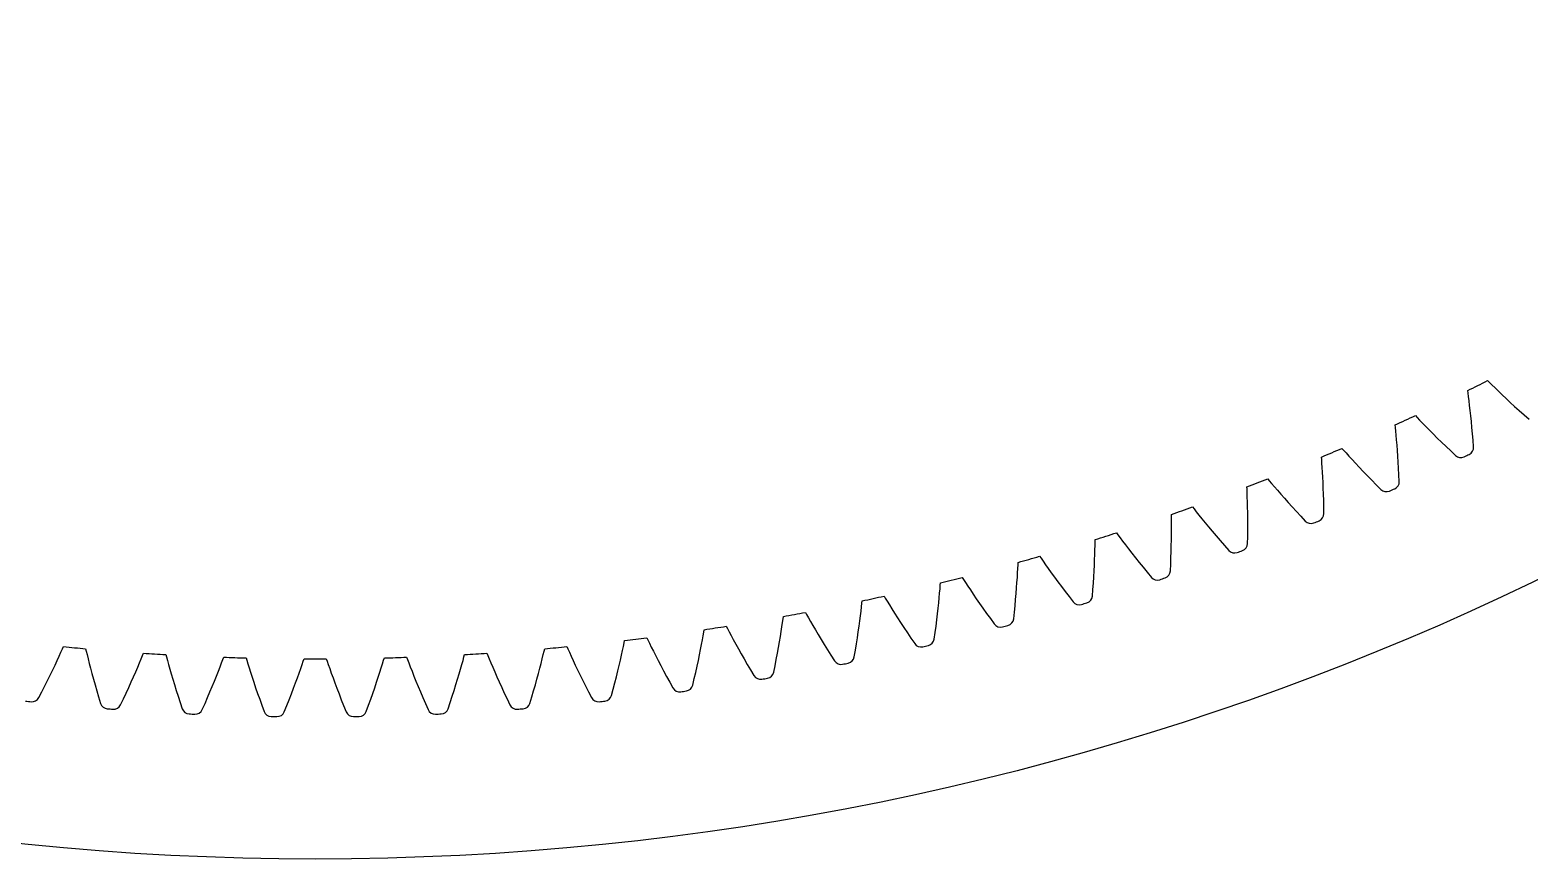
# Model space of a CAD drawing. Header units: millimetres. Extents: x -109 to 109, y -109 to 109.
# Drawn here: x -11 to 47, y -108.8 to -76.6 of the extents above; entities that cross this region are included whole.
import ezdxf

# ---------------------------------------------------------------- set-up
doc = ezdxf.new("R2010")
doc.units = ezdxf.units.MM

msp = doc.modelspace()

# ---------------------------------------------------------------- linework, layer by layer
at = {"layer": 'fixed_ring'}
for p, q in [((45.405086, -90.218502), (45.473339, -90.286328)), ((45.473339, -90.286328), (45.57362, -90.38525)), ((45.57362, -90.38525), (45.691521, -90.500468)), ((45.691521, -90.500468), (45.822917, -90.627529)), ((44.646236, -90.698176), (44.633241, -90.602835)), ((44.664745, -90.837816), (44.646236, -90.698176)), ((44.68564, -91.001337), (44.664745, -90.837816)), ((44.707853, -91.182765), (44.68564, -91.001337)), ((45.822917, -90.627529), (45.965669, -90.764015)), ((45.965669, -90.764015), (46.118451, -90.908355)), ((46.118451, -90.908355), (46.280362, -91.059424)), ((46.280362, -91.059424), (46.450746, -91.216367)), ((42.605268, -91.573966), (42.671399, -91.643861)), ((42.671399, -91.643861), (42.768586, -91.745825)), ((44.730744, -91.378935), (44.707853, -91.182765)), ((44.753857, -91.587842), (44.730744, -91.378935)), ((44.77684, -91.808089), (44.753857, -91.587842)), ((46.450746, -91.216367), (46.629108, -91.378503)), ((46.629108, -91.378503), (46.815063, -91.545276)), ((46.815063, -91.545276), (47.007784, -91.716482)), ((41.832006, -92.030043), (41.821953, -91.934348)), ((41.846206, -92.170187), (41.832006, -92.030043)), ((41.862055, -92.334274), (41.846206, -92.170187)), ((42.768586, -91.745825), (42.882883, -91.864618)), ((42.882883, -91.864618), (43.010304, -91.995666)), ((43.010304, -91.995666), (43.148785, -92.136483)), ((43.148785, -92.136483), (43.29705, -92.285459)), ((43.29705, -92.285459), (43.454232, -92.441443)), ((44.799404, -92.038637), (44.77684, -91.808089)), ((44.821304, -92.278683), (44.799404, -92.038637)), ((44.842329, -92.527581), (44.821304, -92.278683)), ((39.765035, -92.842566), (39.828983, -92.914464)), ((41.87867, -92.5163), (41.862055, -92.334274)), ((41.895509, -92.713081), (41.87867, -92.5163)), ((41.912178, -92.922602), (41.895509, -92.713081)), ((43.454232, -92.441443), (43.619702, -92.603558)), ((43.619702, -92.603558), (43.792987, -92.77111)), ((43.792987, -92.77111), (43.973717, -92.943531)), ((44.862814, -92.784551), (44.842329, -92.527581)), ((38.978095, -93.274614), (38.970994, -93.178654)), ((38.987973, -93.415129), (38.978095, -93.274614)), ((38.998761, -93.579626), (38.987973, -93.415129)), ((39.828983, -92.914464), (39.922983, -93.019373)), ((39.922983, -93.019373), (40.033568, -93.14163)), ((40.033568, -93.14163), (40.156893, -93.276539)), ((40.156893, -93.276539), (40.290972, -93.421554)), ((40.290972, -93.421554), (40.434579, -93.575025)), ((41.928368, -93.143452), (41.912178, -92.922602)), ((41.943821, -93.374586), (41.928368, -93.143452)), ((41.958319, -93.615191), (41.943821, -93.374586)), ((43.973717, -92.943531), (44.161075, -93.120591)), ((36.887083, -94.023099), (36.948786, -94.096933)), ((39.009763, -93.762077), (38.998761, -93.579626)), ((39.020534, -93.959284), (39.009763, -93.762077)), ((39.030743, -94.169218), (39.020534, -93.959284)), ((40.434579, -93.575025), (40.586883, -93.735775)), ((40.586883, -93.735775), (40.747282, -93.902909)), ((40.747282, -93.902909), (40.915325, -94.075718)), ((41.971669, -93.864619), (41.958319, -93.615191)), ((41.984231, -94.122098), (41.971669, -93.864619)), ((36.087211, -94.430709), (36.083069, -94.334576)), ((36.092757, -94.571461), (36.087211, -94.430709)), ((36.098474, -94.736212), (36.092757, -94.571461)), ((36.948786, -94.096933), (37.039512, -94.204686)), ((37.039512, -94.204686), (37.146279, -94.33029)), ((37.146279, -94.33029), (37.265391, -94.468933)), ((37.265391, -94.468933), (37.39494, -94.618009)), ((37.39494, -94.618009), (37.533754, -94.77583)), ((39.040124, -94.390462), (39.030743, -94.169218)), ((39.048452, -94.621962), (39.040124, -94.390462)), ((39.055533, -94.862901), (39.048452, -94.621962)), ((40.915325, -94.075718), (41.09066, -94.253623)), ((41.09066, -94.253623), (41.272476, -94.436368)), ((33.974142, -95.114445), (34.033542, -95.190145)), ((34.033542, -95.190145), (34.120906, -95.300641)), ((36.103853, -94.918916), (36.098474, -94.736212)), ((36.108546, -95.116361), (36.103853, -94.918916)), ((36.112285, -95.32651), (36.108546, -95.116361)), ((37.533754, -94.77583), (37.681035, -94.941194)), ((37.681035, -94.941194), (37.836211, -95.113188)), ((37.836211, -95.113188), (37.998852, -95.29109)), ((39.061196, -95.112621), (39.055533, -94.862901)), ((39.065823, -95.370364), (39.061196, -95.112621)), ((33.162097, -95.49723), (33.160916, -95.401015)), ((33.163305, -95.638086), (33.162097, -95.49723)), ((33.163946, -95.802935), (33.163305, -95.638086)), ((34.120906, -95.300641), (34.223754, -95.429473)), ((34.223754, -95.429473), (34.33854, -95.571718)), ((34.33854, -95.571718), (34.463438, -95.724713)), ((34.463438, -95.724713), (34.597325, -95.886734)), ((36.114848, -95.547938), (36.112285, -95.32651)), ((36.116043, -95.779584), (36.114848, -95.547938)), ((36.115702, -96.020626), (36.116043, -95.779584)), ((37.998852, -95.29109), (38.168626, -95.474309)), ((38.168626, -95.474309), (38.344728, -95.662567)), ((31.028973, -96.11557), (31.086014, -96.193063)), ((31.086014, -96.193063), (31.169934, -96.306197)), ((31.169934, -96.306197), (31.268766, -96.438135)), ((33.159572, -96.393378), (33.162306, -96.183214)), ((33.162306, -96.183214), (33.163696, -95.985718)), ((33.163696, -95.985718), (33.163946, -95.802935)), ((34.597325, -95.886734), (34.739444, -96.056555)), ((34.739444, -96.056555), (34.88925, -96.233246)), ((34.88925, -96.233246), (35.046335, -96.416072)), ((36.110359, -96.528166), (36.113672, -96.270403)), ((36.113672, -96.270403), (36.115702, -96.020626)), ((30.192081, -96.961471), (30.19796, -96.778783)), ((30.19796, -96.778783), (30.202396, -96.613993)), ((30.202396, -96.613993), (30.205526, -96.473166)), ((30.205526, -96.473166), (30.207309, -96.37696)), ((31.268766, -96.438135), (31.379117, -96.583848)), ((31.379117, -96.583848), (31.499244, -96.740616)), ((31.499244, -96.740616), (31.628078, -96.906683)), ((31.628078, -96.906683), (31.7649, -97.0808)), ((33.141612, -97.087271), (33.149376, -96.846354)), ((33.149376, -96.846354), (33.155315, -96.61478)), ((33.155315, -96.61478), (33.159572, -96.393378)), ((35.046335, -96.416072), (35.210386, -96.604433)), ((35.210386, -96.604433), (35.380607, -96.798024)), ((27.20333, -97.662831), (27.212838, -97.498255)), ((27.212838, -97.498255), (27.220303, -97.357592)), ((27.220303, -97.357592), (27.225048, -97.261487)), ((28.054372, -97.025523), (28.109, -97.104736)), ((28.109, -97.104736), (28.189396, -97.2204)), ((28.189396, -97.2204), (28.284118, -97.35532)), ((28.284118, -97.35532), (28.38993, -97.504362)), ((28.38993, -97.504362), (28.505172, -97.664755)), ((30.164332, -97.589977), (30.175406, -97.368812)), ((30.175406, -97.368812), (30.18461, -97.158831)), ((30.18461, -97.158831), (30.192081, -96.961471)), ((31.7649, -97.0808), (31.909194, -97.262021)), ((31.909194, -97.262021), (32.060575, -97.449598)), ((32.060575, -97.449598), (32.218747, -97.642921)), ((33.120642, -97.594405), (33.131891, -97.336866)), ((33.131891, -97.336866), (33.141612, -97.087271)), ((24.20926, -98.149668), (24.216963, -98.053754)), ((25.05316, -97.843442), (25.105322, -97.924299)), ((25.105322, -97.924299), (25.182118, -98.042385)), ((25.182118, -98.042385), (25.272641, -98.180158)), ((27.162616, -98.251885), (27.178283, -98.042287)), ((27.178283, -98.042287), (27.191827, -97.845251)), ((27.191827, -97.845251), (27.20333, -97.662831)), ((28.505172, -97.664755), (28.628831, -97.834711)), ((28.628831, -97.834711), (28.760226, -98.012959)), ((28.760226, -98.012959), (28.89887, -98.198537)), ((30.118683, -98.311), (30.136085, -98.061822)), ((30.136085, -98.061822), (30.151265, -97.821258)), ((30.151265, -97.821258), (30.164332, -97.589977)), ((32.218747, -97.642921), (32.382926, -97.841663)), ((22.028183, -98.56855), (22.077831, -98.650975)), ((22.077831, -98.650975), (22.150954, -98.77137)), ((24.146174, -98.832745), (24.165781, -98.636219)), ((24.165781, -98.636219), (24.182895, -98.45424)), ((24.182895, -98.45424), (24.197467, -98.290034)), ((24.197467, -98.290034), (24.20926, -98.149668)), ((25.272641, -98.180158), (25.373812, -98.332387)), ((25.373812, -98.332387), (25.48406, -98.496253)), ((25.48406, -98.496253), (25.602427, -98.669936)), ((25.602427, -98.669936), (25.72827, -98.852146)), ((27.124553, -98.703374), (27.144737, -98.472605)), ((27.144737, -98.472605), (27.162616, -98.251885)), ((28.89887, -98.198537), (29.044403, -98.390687)), ((29.044403, -98.390687), (29.196547, -98.588789)), ((29.196547, -98.588789), (29.354528, -98.792493)), ((30.099508, -98.56807), (30.118683, -98.311)), ((18.982311, -99.200161), (19.029397, -99.284075)), ((21.116811, -99.333625), (21.139522, -99.152258)), ((21.139522, -99.152258), (21.159144, -98.98858)), ((21.159144, -98.98858), (21.175253, -98.848643)), ((21.175253, -98.848643), (21.185906, -98.753012)), ((22.150954, -98.77137), (22.237191, -98.911865)), ((22.237191, -98.911865), (22.333626, -99.067138)), ((22.333626, -99.067138), (22.438776, -99.234321)), ((22.438776, -99.234321), (22.551738, -99.411567)), ((24.072113, -99.491863), (24.099393, -99.261825)), ((24.099393, -99.261825), (24.124061, -99.04176)), ((24.124061, -99.04176), (24.146174, -98.832745)), ((25.72827, -98.852146), (25.861134, -99.041906)), ((25.861134, -99.041906), (26.000681, -99.238446)), ((26.000681, -99.238446), (26.146652, -99.44114)), ((27.049823, -99.448238), (27.076905, -99.191879)), ((27.076905, -99.191879), (27.101973, -98.943356)), ((27.101973, -98.943356), (27.124553, -98.703374)), ((15.918434, -99.737673), (15.962913, -99.822998)), ((15.962913, -99.822998), (16.028486, -99.947666)), ((18.047811, -99.936806), (18.076096, -99.756225)), ((18.076096, -99.756225), (18.100749, -99.593229)), ((18.100749, -99.593229), (18.121161, -99.453854)), ((18.121161, -99.453854), (18.134753, -99.358597)), ((19.029397, -99.284075), (19.098778, -99.406665)), ((19.098778, -99.406665), (19.180648, -99.549749)), ((19.180648, -99.549749), (19.272256, -99.707918)), ((19.272256, -99.707918), (19.372207, -99.87826)), ((21.03119, -99.956889), (21.062622, -99.737689)), ((21.062622, -99.737689), (21.091162, -99.529453)), ((21.091162, -99.529453), (21.116811, -99.333625)), ((22.551738, -99.411567), (22.67191, -99.597566)), ((22.67191, -99.597566), (22.798868, -99.791327)), ((22.798868, -99.791327), (22.932296, -99.992072)), ((24.009443, -99.97867), (24.042152, -99.731036)), ((24.042152, -99.731036), (24.072113, -99.491863)), ((26.146652, -99.44114), (26.298285, -99.649612)), ((11.935368, -100.518632), (11.964321, -100.380778)), ((11.964321, -100.380778), (11.983752, -100.286538)), ((12.839456, -100.180579), (12.881287, -100.267233)), ((12.881287, -100.267233), (12.94299, -100.393861)), ((12.94299, -100.393861), (13.015895, -100.541714)), ((14.961692, -100.445191), (14.995524, -100.265567)), ((14.995524, -100.265567), (15.025185, -100.103407)), ((15.025185, -100.103407), (15.049879, -99.964727)), ((15.049879, -99.964727), (15.066398, -99.869934)), ((16.028486, -99.947666), (16.10591, -100.093204)), ((16.10591, -100.093204), (16.192604, -100.254118)), ((16.192604, -100.254118), (16.287262, -100.427458)), ((16.287262, -100.427458), (16.389099, -100.611322)), ((17.943037, -100.557138), (17.981205, -100.33901)), ((17.981205, -100.33901), (18.016144, -100.131752)), ((18.016144, -100.131752), (18.047811, -99.936806)), ((19.372207, -99.87826), (19.479657, -100.0589)), ((19.479657, -100.0589), (19.594045, -100.248511)), ((19.594045, -100.248511), (19.714975, -100.446091)), ((20.919207, -100.670624), (20.959527, -100.424115)), ((20.959527, -100.424115), (20.996838, -100.185978)), ((20.996838, -100.185978), (21.03119, -99.956889)), ((22.932296, -99.992072), (23.071956, -100.199165)), ((23.071956, -100.199165), (23.217096, -100.412207)), ((23.97448, -100.234072), (24.009443, -99.97867)), ((-9.990158, -101.060801), (-9.913534, -100.894854)), ((-9.913534, -100.894854), (-9.845216, -100.744826)), ((-9.845216, -100.744826), (-9.787442, -100.616358)), ((-9.787442, -100.616358), (-9.7483, -100.528457)), ((-8.889739, -100.608014), (-8.867415, -100.701611)), ((-8.867415, -100.701611), (-8.834231, -100.838508)), ((-8.834231, -100.838508), (-8.794643, -100.998535)), ((-8.794643, -100.998535), (-8.749817, -101.175735)), ((-6.80177, -101.152289), (-6.738104, -101.000229)), ((-6.738104, -101.000229), (-6.684313, -100.870043)), ((-6.684313, -100.870043), (-6.647897, -100.780978)), ((-5.787293, -100.834058), (-5.762097, -100.926923)), ((-5.762097, -100.926923), (-5.724713, -101.062733)), ((-3.574844, -101.028046), (-3.541188, -100.937902)), ((-2.679357, -100.964454), (-2.651314, -101.0565)), ((-0.461984, -101.090218), (-0.43112, -100.99908)), ((0.43112, -100.99908), (0.461984, -101.090218)), ((2.651314, -101.0565), (2.679357, -100.964454)), ((3.541188, -100.937902), (3.574844, -101.028046)), ((5.724713, -101.062733), (5.762097, -100.926923)), ((5.762097, -100.926923), (5.787293, -100.834058)), ((6.647897, -100.780978), (6.684313, -100.870043)), ((6.684313, -100.870043), (6.738104, -101.000229)), ((6.738104, -101.000229), (6.80177, -101.152289)), ((8.749817, -101.175735), (8.794643, -100.998535)), ((8.794643, -100.998535), (8.834231, -100.838508)), ((8.834231, -100.838508), (8.867415, -100.701611)), ((8.867415, -100.701611), (8.889739, -100.608014)), ((9.7483, -100.528457), (9.787442, -100.616358)), ((9.787442, -100.616358), (9.845216, -100.744826)), ((9.845216, -100.744826), (9.913534, -100.894854)), ((9.913534, -100.894854), (9.990158, -101.060801)), ((11.817772, -101.050925), (11.86138, -100.858298)), ((11.86138, -100.858298), (11.900728, -100.679801)), ((11.900728, -100.679801), (11.935368, -100.518632)), ((13.015895, -100.541714), (13.097593, -100.705222)), ((13.097593, -100.705222), (13.186868, -100.881394)), ((13.186868, -100.881394), (13.282994, -101.068307)), ((14.837864, -101.062003), (14.882731, -100.845153)), ((14.882731, -100.845153), (14.924036, -100.639069)), ((14.924036, -100.639069), (14.961692, -100.445191)), ((16.389099, -100.611322), (16.497593, -100.804365)), ((16.497593, -100.804365), (16.612381, -101.005575)), ((16.612381, -101.005575), (16.733198, -101.214153)), ((17.857019, -101.021935), (17.901647, -100.78506)), ((17.901647, -100.78506), (17.943037, -100.557138)), ((19.714975, -100.446091), (19.842158, -100.650849)), ((19.842158, -100.650849), (19.975374, -100.862144)), ((19.975374, -100.862144), (20.113885, -101.079555)), ((20.876395, -100.924829), (20.919207, -100.670624)), ((-10.260694, -101.628779), (-10.16429, -101.429423)), ((-10.16429, -101.429423), (-10.073965, -101.239638)), ((-10.073965, -101.239638), (-9.990158, -101.060801)), ((-8.749817, -101.175735), (-8.700298, -101.366927)), ((-8.700298, -101.366927), (-8.646384, -101.570077)), ((-8.646384, -101.570077), (-8.588253, -101.783754)), ((-7.035944, -101.694327), (-6.951507, -101.501851)), ((-6.951507, -101.501851), (-6.873246, -101.320517)), ((-6.873246, -101.320517), (-6.80177, -101.152289)), ((-5.724713, -101.062733), (-5.680216, -101.221464)), ((-5.680216, -101.221464), (-5.629955, -101.397201)), ((-5.629955, -101.397201), (-5.574571, -101.586777)), ((-5.574571, -101.586777), (-5.514427, -101.788171)), ((-3.822455, -101.667782), (-3.749815, -101.484125)), ((-3.749815, -101.484125), (-3.683553, -101.313776)), ((-3.683553, -101.313776), (-3.6246, -101.159827)), ((-3.6246, -101.159827), (-3.574844, -101.028046)), ((-2.651314, -101.0565), (-2.609765, -101.191094)), ((-2.609765, -101.191094), (-2.560401, -101.34838)), ((-2.560401, -101.34838), (-2.504752, -101.522485)), ((-2.504752, -101.522485), (-2.443556, -101.710266)), ((-0.689776, -101.737276), (-0.622827, -101.551469)), ((-0.622827, -101.551469), (-0.561842, -101.37916)), ((-0.561842, -101.37916), (-0.507658, -101.223469)), ((-0.507658, -101.223469), (-0.461984, -101.090218)), ((0.461984, -101.090218), (0.507658, -101.223469)), ((0.507658, -101.223469), (0.561842, -101.37916)), ((0.561842, -101.37916), (0.622827, -101.551469)), ((0.622827, -101.551469), (0.689776, -101.737276)), ((2.443556, -101.710266), (2.504752, -101.522485)), ((2.504752, -101.522485), (2.560401, -101.34838)), ((2.560401, -101.34838), (2.609765, -101.191094)), ((2.609765, -101.191094), (2.651314, -101.0565)), ((3.574844, -101.028046), (3.6246, -101.159827)), ((3.6246, -101.159827), (3.683553, -101.313776)), ((3.683553, -101.313776), (3.749815, -101.484125)), ((3.749815, -101.484125), (3.822455, -101.667782)), ((5.514427, -101.788171), (5.574571, -101.586777)), ((5.574571, -101.586777), (5.629955, -101.397201)), ((5.629955, -101.397201), (5.680216, -101.221464)), ((5.680216, -101.221464), (5.724713, -101.062733)), ((6.80177, -101.152289), (6.873246, -101.320517)), ((6.873246, -101.320517), (6.951507, -101.501851)), ((6.951507, -101.501851), (7.035944, -101.694327)), ((8.588253, -101.783754), (8.646384, -101.570077)), ((8.646384, -101.570077), (8.700298, -101.366927)), ((8.700298, -101.366927), (8.749817, -101.175735)), ((9.990158, -101.060801), (10.073965, -101.239638)), ((10.073965, -101.239638), (10.16429, -101.429423)), ((10.16429, -101.429423), (10.260694, -101.628779)), ((11.663273, -101.695946), (11.718616, -101.471004)), ((11.718616, -101.471004), (11.77014, -101.255639)), ((11.77014, -101.255639), (11.817772, -101.050925)), ((13.282994, -101.068307), (13.385492, -101.2646)), ((13.385492, -101.2646), (13.49403, -101.469249)), ((13.49403, -101.469249), (13.608366, -101.681448)), ((14.682155, -101.76749), (14.737574, -101.523931)), ((14.737574, -101.523931), (14.789474, -101.288542)), ((14.789474, -101.288542), (14.837864, -101.062003)), ((16.733198, -101.214153), (16.859844, -101.42945)), ((16.859844, -101.42945), (16.991595, -101.651024)), ((17.758508, -101.519852), (17.809128, -101.267086)), ((17.809128, -101.267086), (17.857019, -101.021935)), ((-10.583778, -102.274979), (-10.470626, -102.052293)), ((-10.470626, -102.052293), (-10.362878, -101.836674)), ((-10.362878, -101.836674), (-10.260694, -101.628779)), ((-8.588253, -101.783754), (-8.526009, -102.006885)), ((-8.526009, -102.006885), (-8.459716, -102.238632)), ((-7.322953, -102.326336), (-7.221897, -102.1075)), ((-7.221897, -102.1075), (-7.126164, -101.896557)), ((-7.126164, -101.896557), (-7.035944, -101.694327)), ((-5.514427, -101.788171), (-5.449743, -101.999956)), ((-5.449743, -101.999956), (-5.380657, -102.221064)), ((-4.074065, -102.281471), (-3.984873, -102.067681)), ((-3.984873, -102.067681), (-3.900924, -101.862767)), ((-3.900924, -101.862767), (-3.822455, -101.667782)), ((-2.443556, -101.710266), (-2.377239, -101.909712)), ((-2.377239, -101.909712), (-2.306064, -102.119404)), ((-2.306064, -102.119404), (-2.230202, -102.33828)), ((-0.922369, -102.358422), (-0.839803, -102.141986)), ((-0.839803, -102.141986), (-0.762204, -101.934585)), ((-0.762204, -101.934585), (-0.689776, -101.737276)), ((0.689776, -101.737276), (0.762204, -101.934585)), ((0.762204, -101.934585), (0.839803, -102.141986)), ((0.839803, -102.141986), (0.922369, -102.358422)), ((2.230202, -102.33828), (2.306064, -102.119404)), ((2.306064, -102.119404), (2.377239, -101.909712)), ((2.377239, -101.909712), (2.443556, -101.710266)), ((3.822455, -101.667782), (3.900924, -101.862767)), ((3.900924, -101.862767), (3.984873, -102.067681)), ((3.984873, -102.067681), (4.074065, -102.281471)), ((5.380657, -102.221064), (5.449743, -101.999956)), ((5.449743, -101.999956), (5.514427, -101.788171)), ((7.035944, -101.694327), (7.126164, -101.896557)), ((7.126164, -101.896557), (7.221897, -102.1075)), ((7.221897, -102.1075), (7.322953, -102.326336)), ((8.459716, -102.238632), (8.526009, -102.006885)), ((8.526009, -102.006885), (8.588253, -101.783754)), ((10.260694, -101.628779), (10.362878, -101.836674)), ((10.362878, -101.836674), (10.470626, -102.052293)), ((10.470626, -102.052293), (10.583778, -102.274979)), ((11.475171, -102.420532), (11.541256, -102.171362)), ((11.541256, -102.171362), (11.604149, -101.929624)), ((11.604149, -101.929624), (11.663273, -101.695946)), ((13.608366, -101.681448), (13.728322, -101.900544)), ((13.728322, -101.900544), (13.853187, -102.12607)), ((14.623775, -102.018577), (14.682155, -101.76749)), ((-10.701638, -102.504243), (-10.583778, -102.274979)), ((-8.459716, -102.238632), (-8.389409, -102.478317)), ((-8.389409, -102.478317), (-8.315683, -102.725334)), ((-7.539938, -102.785185), (-7.429194, -102.5524)), ((-7.429194, -102.5524), (-7.322953, -102.326336)), ((-5.380657, -102.221064), (-5.307259, -102.450659)), ((-5.307259, -102.450659), (-5.229604, -102.688066)), ((-5.229604, -102.688066), (-5.148306, -102.932696)), ((-4.371087, -102.968629), (-4.267564, -102.732544)), ((-4.267564, -102.732544), (-4.168335, -102.503315)), ((-4.168335, -102.503315), (-4.074065, -102.281471)), ((-2.230202, -102.33828), (-2.149768, -102.565506)), ((-2.149768, -102.565506), (-2.064839, -102.800409)), ((-1.101885, -102.81524), (-1.009762, -102.583064)), ((-1.009762, -102.583064), (-0.922369, -102.358422)), ((0.922369, -102.358422), (1.009762, -102.583064)), ((1.009762, -102.583064), (1.101885, -102.81524)), ((2.064839, -102.800409), (2.149768, -102.565506)), ((2.149768, -102.565506), (2.230202, -102.33828)), ((4.074065, -102.281471), (4.168335, -102.503315)), ((4.168335, -102.503315), (4.267564, -102.732544)), ((4.267564, -102.732544), (4.371087, -102.968629)), ((5.148306, -102.932696), (5.229604, -102.688066)), ((5.229604, -102.688066), (5.307259, -102.450659)), ((5.307259, -102.450659), (5.380657, -102.221064)), ((7.322953, -102.326336), (7.429194, -102.5524)), ((7.429194, -102.5524), (7.539938, -102.785185)), ((8.315683, -102.725334), (8.389409, -102.478317)), ((8.389409, -102.478317), (8.459716, -102.238632)), ((10.583778, -102.274979), (10.701638, -102.504243)), ((-2.064839, -102.800409), (-1.976046, -103.042419)), ((-1.198089, -103.054401), (-1.101885, -102.81524)), ((1.101885, -102.81524), (1.198089, -103.054401)), ((1.976046, -103.042419), (2.064839, -102.800409))]:
    msp.add_line(p, q, dxfattribs=at)
for centre, radius, start, end in [((0, 0), 101, 296.22602, 296.715157), ((0, 0), 101, 294.461314, 294.950451), ((0, 0), 101, 292.696608, 293.185745), ((44.563522, -92.805145), 0.3, 295.649561, 3.936428), ((44.364753, -92.900329), 0.3, 227.240043, 295.526909), ((0, 0), 103.25, 295.526909, 295.649561), ((0, 0), 101, 290.931902, 291.421039), ((41.482841, -94.222484), 0.3, 225.475337, 293.762203), ((0, 0), 103.25, 293.762203, 293.884856), ((41.684446, -94.133466), 0.3, 293.884856, 2.171722), ((0, 0), 101, 289.167196, 289.656333), ((38.561579, -95.455262), 0.3, 223.710631, 291.997497), ((0, 0), 103.25, 291.997497, 292.12015), ((38.765831, -95.372495), 0.3, 292.12015, 0.407016), ((0, 0), 101, 287.40249, 287.891627), ((35.60374, -96.597496), 0.3, 221.945925, 290.232791), ((0, 0), 103.25, 290.232791, 290.355444), ((35.810443, -96.521058), 0.3, 290.355444, 358.64231), ((0, 0), 101, 285.637784, 286.126921), ((0, 0), 101, 283.873079, 284.362216), ((32.612128, -97.648101), 0.3, 220.181219, 288.468086), ((0, 0), 103.25, 288.468086, 288.590738), ((32.821088, -97.578065), 0.3, 288.590738, 356.877604), ((0, 0), 101, 282.108373, 282.59751), ((29.800599, -98.542513), 0.3, 286.826032, 355.112898), ((0, 0), 101, 280.343667, 280.832804), ((29.589582, -98.606081), 0.3, 218.416514, 286.70338), ((0, 0), 103.25, 286.70338, 286.826032), ((0, 0), 101, 278.578961, 279.068098), ((26.538968, -99.470527), 0.3, 216.651808, 284.938674), ((0, 0), 103.25, 284.938674, 285.061326), ((26.751843, -99.413487), 0.3, 285.061326, 353.348192), ((0, 0), 101, 276.814255, 277.303392), ((23.463181, -100.240619), 0.3, 214.887102, 283.173968), ((23.677711, -100.190162), 0.3, 283.29662, 351.583486), ((0, 0), 101, 264.461314, 264.950451), ((0, 0), 101, 266.22602, 266.715157), ((0, 0), 101, 267.990726, 268.479863), ((0, 0), 101, 269.755431, 270.244569), ((0, 0), 101, 271.520137, 272.009274), ((0, 0), 101, 273.284843, 273.77398), ((0, 0), 101, 275.049549, 275.538686), ((20.581119, -100.8718), 0.3, 281.531914, 349.818781), ((0, 0), 103.25, 283.173968, 283.29662), ((17.465005, -101.457755), 0.3, 279.767209, 348.054075), ((20.365137, -100.915627), 0.3, 213.122396, 281.409262), ((0, 0), 103.25, 281.409262, 281.531914), ((14.114053, -101.977919), 0.3, 209.592984, 277.87985), ((14.332324, -101.947472), 0.3, 278.002503, 346.289369), ((17.247775, -101.49491), 0.3, 211.35769, 279.644556), ((0, 0), 103.25, 279.644556, 279.767209), ((0, 0), 103.25, 263.762203, 263.884856), ((-10.966943, -102.364196), 0.3, 263.884856, 332.171722), ((-8.029161, -102.636422), 0.3, 197.240043, 265.526909), ((8.029161, -102.636422), 0.3, 274.473091, 342.759957), ((10.966943, -102.364196), 0.3, 207.828278, 276.115144), ((0, 0), 103.25, 276.115144, 276.237797), ((11.186048, -102.340485), 0.3, 276.237797, 344.524663), ((0, 0), 103.25, 277.87985, 278.002503), ((0, 0), 103.25, 265.526909, 265.649561), ((-7.809431, -102.653374), 0.3, 265.649561, 333.936428), ((-4.864659, -102.835002), 0.3, 199.004749, 267.291615), ((0, 0), 103.25, 267.291615, 267.414267), ((-4.64451, -102.84518), 0.3, 267.414267, 335.701133), ((-1.695542, -102.936037), 0.3, 200.769455, 269.056321), ((0, 0), 103.25, 269.056321, 269.178973), ((-1.475184, -102.93943), 0.3, 269.178973, 337.465839), ((1.475184, -102.93943), 0.3, 202.534161, 270.821027), ((0, 0), 103.25, 270.821027, 270.943679), ((1.695542, -102.936037), 0.3, 270.943679, 339.230545), ((4.64451, -102.84518), 0.3, 204.298867, 272.585733), ((0, 0), 103.25, 272.585733, 272.708385), ((4.864659, -102.835002), 0.3, 272.708385, 340.995251), ((7.809431, -102.653374), 0.3, 206.063572, 274.350439), ((0, 0), 103.25, 274.350439, 274.473091)]:
    msp.add_arc(centre, radius, start, end, dxfattribs=at)
at = {"layer": 'outer'}
msp.add_circle((0, 0), 108.759662, dxfattribs=at)

doc.saveas('drawing.dxf')
